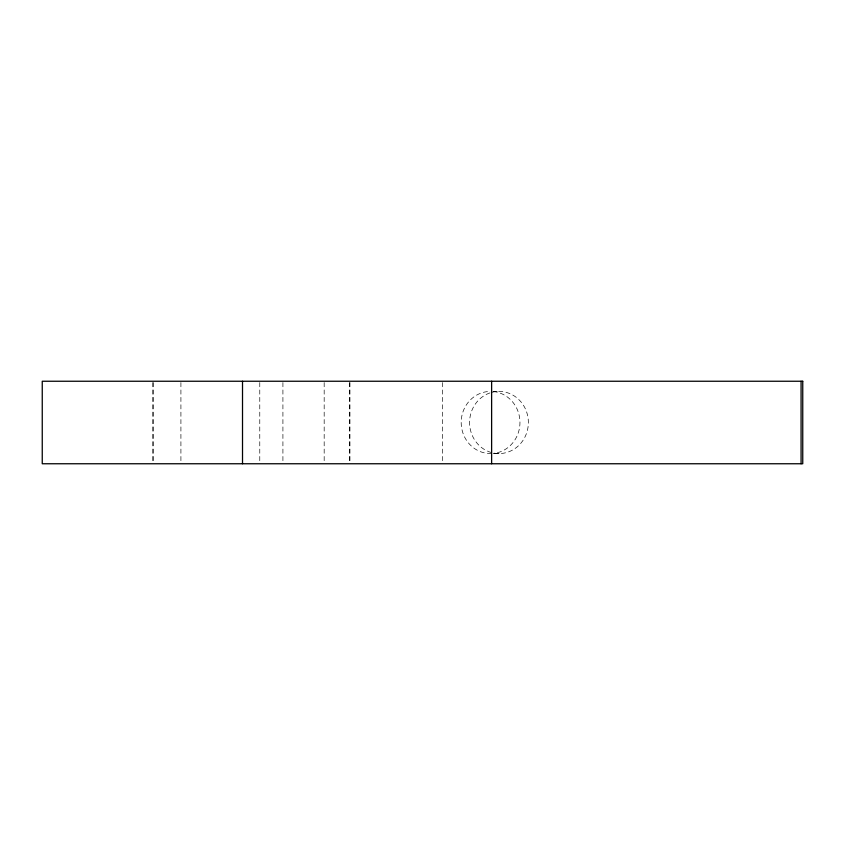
<?xml version="1.0" encoding="UTF-8"?>
<svg xmlns="http://www.w3.org/2000/svg" width="845" height="845" viewBox="0 0 845 845"><rect width="100%" height="100%" fill="white"/><g stroke="black" fill="none" stroke-linecap="round" stroke-linejoin="round"><path stroke-width="0.63" stroke-dasharray="4.22 3.17" d="M492.973 391.415L498.972 391.415M498.972 453.585L490.575 453.585A31.085 29.395 -90 0 1 461.18 422.5A31.085 29.395 -90 0 1 490.575 391.415M442.674 382.553L442.674 462.447M349.946 382.553L349.946 463.757M349.672 382.553L349.672 463.757M324.174 382.553L324.174 463.757M282.917 382.553L282.917 463.757M259.774 382.553L259.774 462.447M180.914 382.553L180.914 463.757M153.272 382.553L153.272 462.447M152.776 382.553L152.776 463.757M491.367 392.471A31.085 29.395 90 0 1 528.336 421.148A31.085 29.395 90 0 1 493.86 453.11M491.367 452.529A31.085 29.395 90 0 1 469.588 423.176A31.085 29.395 90 0 1 490.142 392.851M493.131 391.531A31.085 29.395 -90 0 1 519.96 422.5A31.085 29.395 -90 0 1 493.131 453.469"/><path stroke-width="1.27" d="M801.081 381.243L801.081 463.757M491.621 381.243L491.621 463.757M242.515 381.243L242.515 463.757M802.75 381.243L42.25 381.243L42.25 463.757L802.75 463.757L802.75 381.243"/></g></svg>
